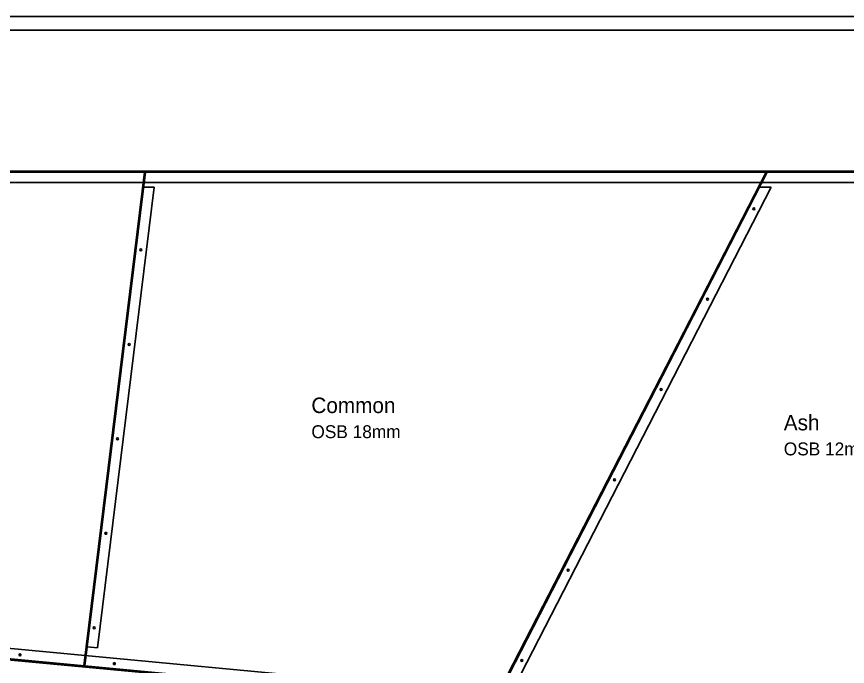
# Model space of a CAD drawing. Header units: millimetres. Extents: x -5804 to 56024, y 506 to 54141.
# Drawn here: x 19772 to 35851, y 41567 to 54141 of the extents above; entities that cross this region are included whole.
import ezdxf

# ---------------------------------------------------------------- set-up
doc = ezdxf.new("R2010")
doc.units = ezdxf.units.MM
for name, color, linetype, lineweight in [('05', 161, 'Continuous', 25), ('0_Pen_No__25', 161, 'Continuous', 25), ('2D Drafting - General5', 161, 'Continuous', 25)]:
    doc.layers.add(name, color=color, linetype=linetype, lineweight=lineweight)
doc.styles.add('GENERATED_STYLE_4', font='GOTHIC.TTF')

msp = doc.modelspace()

# ---------------------------------------------------------------- linework, layer by layer
at = {"layer": '05', "linetype": 'Continuous'}
for centre in [(34042.33, 50420.47), (22175.65, 49626.84), (33143.38, 48672.51), (21950.35, 47798.4), (32244.44, 46924.56), (21725.05, 45969.95), (31345.5, 45176.61), (21499.75, 44141.51), (30446.56, 43428.65), (21274.45, 42313.06), (19837.43, 41790.67), (29547.62, 41680.7), (21663.26, 41619.43)]:
    msp.add_circle(centre, 18.84, dxfattribs=at)
at = {"layer": '0_Pen_No__25', "linetype": 'Continuous'}
for p, q in [((47240.13, 51152.5), (4470.13, 51152.5)), ((47220.13, 51132.5), (4490.13, 51132.5)), ((22249.13, 51132.5), (21071.76, 41577.46)), ((22269.28, 51132.5), (21091.68, 41575.59)), ((34276.95, 51132.5), (28981.46, 40835.63)), ((34299.44, 51132.5), (29002.91, 40833.62)), ((47020.13, 50932.5), (4690.13, 50932.5)), ((22435.03, 50842.23), (21336.35, 41925.79)), ((34375.06, 50842.23), (29400.54, 41169.48)), ((4800.29, 43304.38), (46919.79, 39354.13)), ((4490.13, 43112.5), (47220.13, 39105)), ((4492, 43132.42), (47220.13, 39125.09)), ((21137.14, 41944.48), (21336.35, 41925.79))]:
    msp.add_line(p, q, dxfattribs=at)
at = {"layer": '0_Pen_No__25', "linetype": 'Continuous', "flags": 128}
for points in [[(22233.52, 50842.23), (22435.03, 50842.23)], [(34150.16, 50842.23), (34375.06, 50842.23)]]:
    msp.add_lwpolyline(points, dxfattribs=at)
at = {"layer": '2D Drafting - General5', "linetype": 'Continuous'}
for p, q in [((688.71, 54141.1), (56023.59, 54141.1)), ((948.35, 53881.46), (55763.95, 53881.46))]:
    msp.add_line(p, q, dxfattribs=at)

# ---------------------------------------------------------------- texts
at = {"layer": '05', "linetype": 'Continuous', "attachment_point": 1, "style": 'GENERATED_STYLE_4'}
for s, insert, char_height in [('{Common}', (25476.97, 46768.96), 300), ('{Ash}', (34619.86, 46434.56), 300), ('{OSB 18mm}', (25476.97, 46233.25), 250), ('{OSB 12mm}', (34619.86, 45900.05), 250)]:
    msp.add_mtext(s, dxfattribs=dict(at, insert=insert, char_height=char_height))

doc.saveas('drawing.dxf')
